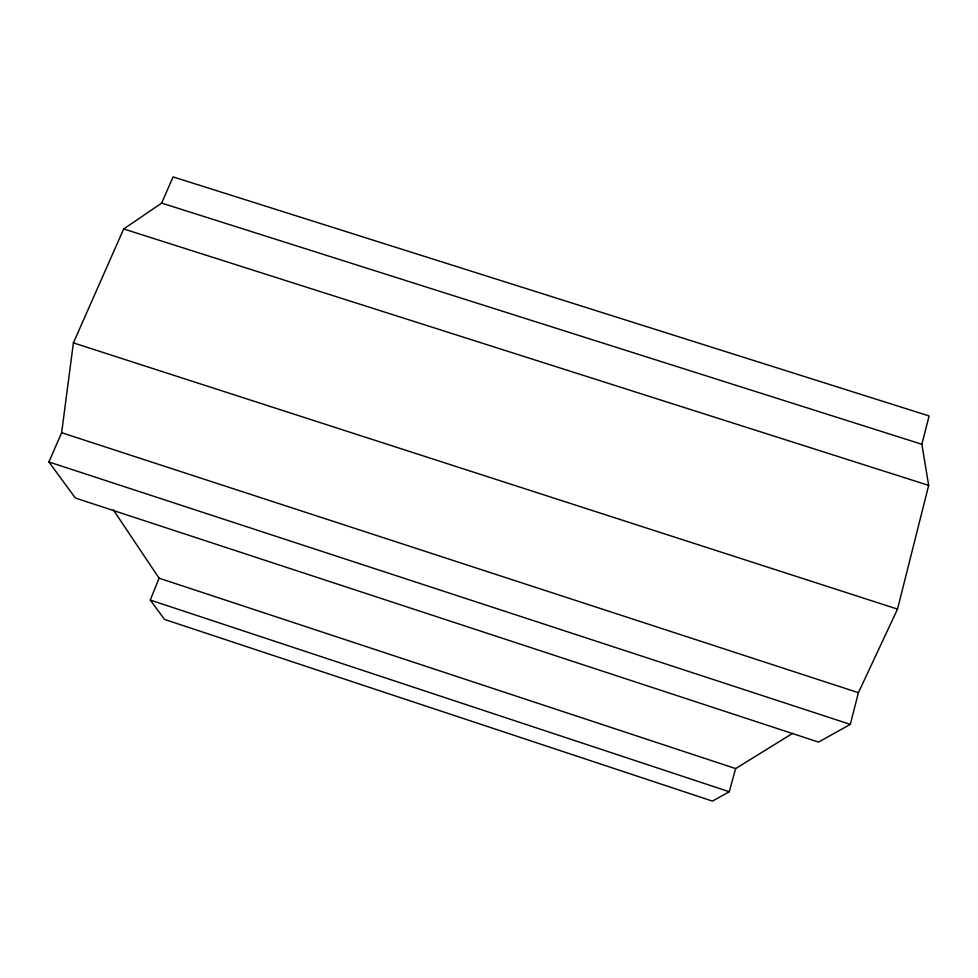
<?xml version="1.0" encoding="UTF-8"?>
<svg xmlns="http://www.w3.org/2000/svg" width="978" height="978" viewBox="0 0 978 978"><rect width="100%" height="100%" fill="white"/><g stroke="black" fill="none" stroke-linecap="round" stroke-linejoin="round"><path stroke-width="1.47" d="M61.638 432.704L73.399 342.875L123.693 228.95L161.663 203.094L173.082 176.896L929.1 415.956L921.863 444.269L928.672 485.381L897.511 609.111L858.415 692.693L850.31 724.392L818.525 742.082L75.367 498.022L48.9 461.958L61.638 432.704L858.415 692.693M113.326 509.868L159.084 578.181L150.27 600.052L164.487 619.404L712.436 801.104L729.258 791.74L735.639 768.586L792.571 733.39M161.663 203.094L921.863 444.269M123.693 228.95L928.672 485.381M73.399 342.875L897.511 609.111M48.9 461.958L850.31 724.392M159.084 578.181L735.639 768.586M150.27 600.052L729.258 791.74"/></g></svg>
